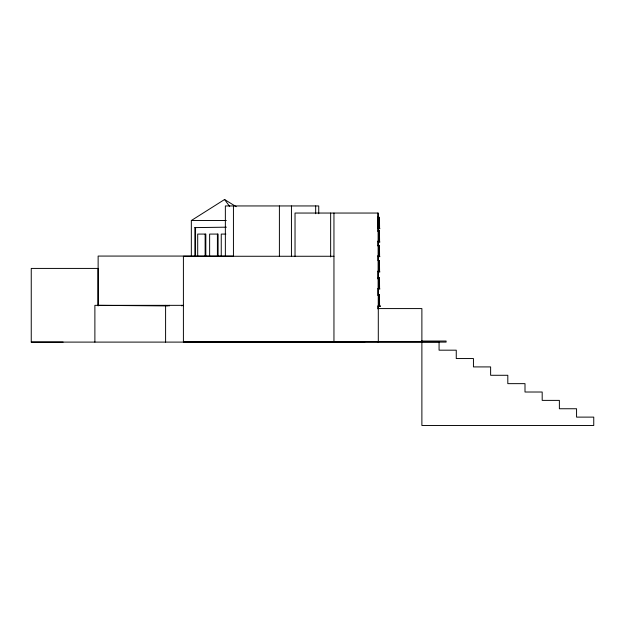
<?xml version="1.0" encoding="UTF-8"?>
<svg xmlns="http://www.w3.org/2000/svg" width="625" height="625" viewBox="0 0 625 625"><rect width="100%" height="100%" fill="white"/><g stroke="black" fill="none" stroke-linecap="round" stroke-linejoin="round"><path stroke-width="0.94" d="M421.75 341.039L446.109 341.039L446.109 342.109L31.25 342.102L31.25 268.422L98.133 268.422L98.133 305.945M98.07 305.344L98.07 268.422M421.883 341.812L421.883 341.039M273.25 342.18L264.547 342.164L291.406 342.109M191.336 256.594L191.336 220.523L224.562 199.516L236.195 206.688M194.875 256.617L194.875 227.609L226.398 227.18M333.953 256.266L183.406 256.266L183.406 342.109L333.953 341.812M377.82 341.812L378.297 341.812L378.297 213.047L295.031 213.047L295.031 256.594M277.477 342.109L333.953 341.961L183.406 342.109M377.836 217.086L377.836 228.445M377.836 217.484L379.125 217.484M378.133 217.797L379.289 217.711L379.289 228.367M191.336 220.523L226.32 220.523M378.133 222.414L378.82 222.414M378.133 222.766L378.82 222.766M378.734 223.297L378.648 222.766M378.734 223.438L378.734 227.07M378.734 227.203L378.648 227.734M194.875 227.609L195.562 227.609L195.562 256.617M377.836 228.047L379.469 228.25M378.297 228.32L379.93 228.719L379.461 228.719L379.461 217.359L379.586 228.32M379.469 228.445L378.992 228.445L378.992 217.086L379.125 228.047M378.297 230.641L378.297 242M378.297 231.039L379.586 231.039M225.867 234.078L221.25 234.078L221.25 256.109M378.602 235.961L379.289 235.961M378.602 236.32L379.289 236.32M378.297 241.602L379.93 242L379.461 242L379.461 230.641L379.586 241.602M378.297 245.328L378.297 256.695M378.297 245.734L379.586 245.734M378.602 250.656L379.289 250.656M378.602 251.016L379.289 251.016M379.289 256.297L379.93 256.695L379.461 256.695L379.461 245.328L379.586 256.297M378.297 260.516L378.297 271.883M378.297 260.914L379.586 260.914M378.602 265.844L379.289 265.844M378.602 266.195L379.289 266.195M378.297 271.484L379.93 271.883L379.461 271.883L379.461 260.516L379.586 271.484M378.297 277.547L378.297 288.914M378.297 277.945L379.586 277.945M378.602 282.875L379.289 282.875M378.602 283.227L379.289 283.227M378.297 288.516L379.93 288.914L379.461 288.914L379.461 277.547L379.586 288.516M378.297 295.211L379.586 295.211M378.297 295.281L379.586 295.281M378.297 295.391L379.586 295.391M378.688 299.844L378.945 299.922M378.602 300.375L379.289 300.43M378.602 300.734L379.289 300.734M183.406 305.344L94.883 305.344L94.883 342.109M378.945 305.602L379.93 305.758L379.93 306.414M378.945 305.758L379.93 305.977L378.234 305.945M378.945 305.891L379.93 306.102M379.461 306.117L379.93 306.117L379.461 306.242M379.461 306.305L379.93 306.305M378.297 308.578L421.883 308.578L421.883 425.484L593.75 425.484L593.75 417.117L576.562 417.117L576.562 408.75L559.375 408.75L559.375 400.383L542.188 400.383L542.188 392.016L525 392.016L525 383.648L507.812 383.648L507.812 375.281L490.625 375.281L490.625 366.914L473.445 366.914L473.445 358.547L456.258 358.547L456.258 350.18L439.07 350.18L439.07 341.812L266.719 341.812M225.359 341.953L364.812 341.953M31.25 342.102L63.117 342.102M291.406 342.242L318.695 342.242L280.016 342.188M264.602 341.992L291.406 341.953M98.133 305.344L168.312 305.938M183.266 305.727L181.812 305.344L181.812 305.945M224.562 199.516L229.68 206.516M98.133 268.422L98.133 256.07L233.438 256.07L233.438 205.945M379.586 306.016L379.461 294.578L379.461 306.414M379.289 230.992L379.289 241.648M379.289 245.688L379.289 256.344L378.602 256.344L378.602 245.688M379.289 260.875L379.289 271.523M379.289 277.906L379.289 288.555M379.203 236.32L379.203 241.289M379.203 251.016L379.203 255.984M379.203 266.195L379.203 271.172M379.203 283.227L379.203 288.203M379.203 300.266L379.203 305.703M379.117 236.32L379.117 241.289M379.117 251.016L379.117 255.984M379.117 266.195L379.117 271.172M379.117 283.227L379.117 288.203M379.117 300.266L379.117 305.703M378.945 230.992L378.945 241.648M378.945 245.688L378.945 256.344M378.945 260.875L378.945 271.523M378.945 277.906L378.945 288.555M378.945 295.406L378.945 306.062M378.82 217.438L378.82 228.094M378.773 231.344L378.773 235.961M378.773 246.039L378.773 250.656M378.773 261.227L378.773 265.844M378.773 278.258L378.773 282.875M378.773 295.586L378.773 300.375M378.602 230.992L378.602 241.648M378.602 260.875L378.602 271.523M378.602 277.906L378.602 288.555M378.477 217.438L378.477 228.094M378.43 295.055L378.43 306.414M378.133 217.438L378.133 228.094M377.82 213.047L377.82 231.43M377.82 241.109L377.82 245.945M377.82 255.625L377.82 260.461M377.82 271.109L377.82 278.852M377.82 288.523L377.82 295.297M377.82 305.945L377.82 308.852M333.953 213.047L333.953 342.109M330.648 213.047L330.648 256.945M318.734 213.711L318.734 205.945L225.359 205.945L225.359 256.07M315.672 205.945L315.672 213.711M291.445 205.945L291.445 256.43M279.398 205.945L279.398 256.43M218.094 256.109L218.094 234.078L209.633 234.078L209.633 256.109M217.406 234.078L217.406 256.109M205.828 256.109L205.828 234.078L197.703 234.078L197.703 256.109M205.133 234.078L205.133 256.109M169.281 305.344L169.281 305.945M165.594 305.344L165.594 342.109M379.289 294.945L378.602 294.938L378.602 306.062L379.289 306.062L379.289 294.938"/></g></svg>
